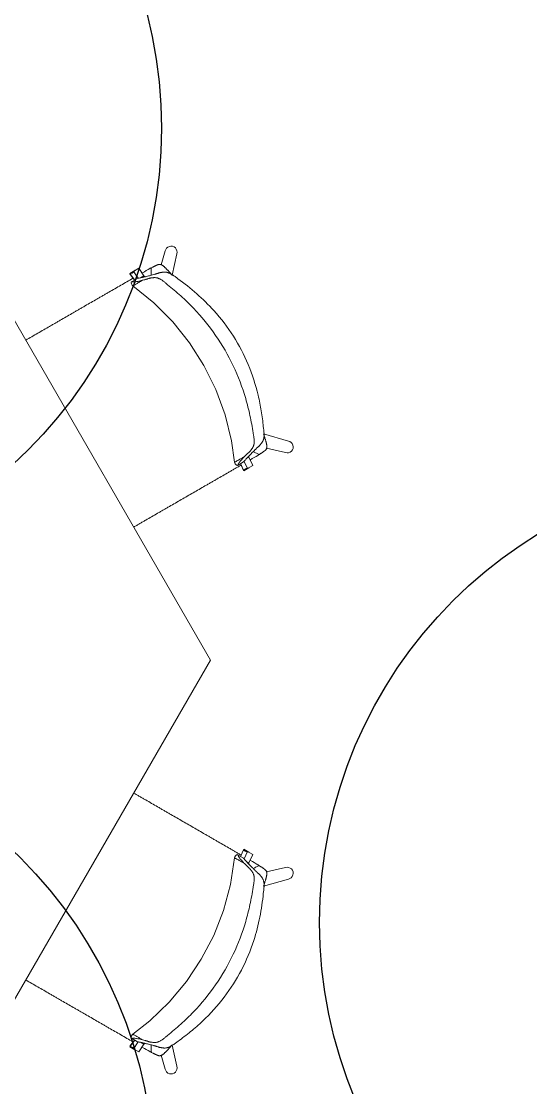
# Model space of a CAD drawing. Header units: millimetres. Extents: x 155920 to 295199, y -4084 to 97293.
# Drawn here: x 181293 to 182412, y 16972 to 19317 of the extents above; entities that cross this region are included whole.
import ezdxf

# ---------------------------------------------------------------- set-up
doc = ezdxf.new("R2010")
doc.units = ezdxf.units.MM
doc.header["$MEASUREMENT"] = 0
doc.layers.add('I-FURN', color=8, linetype='CONTINUOUS', lineweight=9)
doc.layers.add('Social Distancing', color=7, linetype='CONTINUOUS')

msp = doc.modelspace()

# ---------------------------------------------------------------- linework, layer by layer
at = {"layer": 'I-FURN'}
for p, q in [((181708.2, 17912.3), (181133.2, 18908.2)), ((181608.9, 18811.9), (181600.2, 18781.3)), ((181623.8, 18758.9), (181634.2, 18805.4)), ((181542.3, 18769.2), (181530.7, 18762.5)), ((181530.7, 18762.5), (181541.7, 18747.9)), ((181531.2, 18761.7), (181541.6, 18747.9)), ((181539.3, 18767.1), (181550.9, 18773.8)), ((181549.6, 18751.9), (181539.3, 18767.1)), ((181549.5, 18751.8), (181539.8, 18766.3)), ((181550.9, 18773.8), (181562, 18757.2)), ((181534.2, 18741.6), (181534.4, 18743.7)), ((181534.6, 18739.3), (181534.2, 18741.6)), ((181535.2, 18737.9), (181534.6, 18739.3)), ((181536.2, 18736.4), (181535.2, 18737.9)), ((181548, 18751.6), (181536.2, 18744.7)), ((181562, 18757.2), (181554.3, 18752.8)), ((181562.4, 18756.4), (181557.3, 18753.4)), ((181537.6, 18735), (181536.2, 18736.4)), ((181537.6, 18735), (181583.5, 18697.9)), ((181583.5, 18697.9), (181625.3, 18656)), ((181625.3, 18656), (181662.2, 18609.9)), ((181662.2, 18609.9), (181694, 18560)), ((181694, 18560), (181720.2, 18507)), ((181720.2, 18507), (181740.5, 18451.5)), ((181740.5, 18451.5), (181754.6, 18394.1)), ((181879.5, 18394), (181825, 18409.5)), ((181754.6, 18394.1), (181761.4, 18347.3)), ((181831.2, 18378), (181873, 18368.7)), ((181761.4, 18347.3), (181761.9, 18345.4)), ((181761.9, 18345.4), (181762.8, 18343.7)), ((181762.8, 18343.7), (181763.7, 18342.5)), ((181763.7, 18342.5), (181765.4, 18341.1)), ((181765.4, 18341.1), (181767.4, 18340.2)), ((181781, 18348), (181769.2, 18341.2)), ((181774.5, 18344.3), (181780.9, 18329.2)), ((181774.6, 18344.3), (181781.4, 18328.4)), ((181789.6, 18333.5), (181782, 18349.2)), ((181787.3, 18355.2), (181792.4, 18358.1)), ((181789.3, 18357.5), (181791.9, 18359)), ((181801.2, 18340.2), (181789.6, 18333.5)), ((181792.4, 18358.1), (181801.2, 18340.2)), ((181781.4, 18328.4), (181792.9, 18335.1)), ((181133.2, 16916.4), (181708.2, 17912.3)), ((181780.9, 17495.3), (181774.5, 17480.3)), ((181781.4, 17496.2), (181774.6, 17480.3)), ((181792.9, 17489.5), (181781.4, 17496.2)), ((181761.4, 17477.3), (181752.3, 17418.9)), ((181762, 17479.4), (181761.4, 17477.3)), ((181763.1, 17481.4), (181762, 17479.4)), ((181764.1, 17482.5), (181763.1, 17481.4)), ((181765.6, 17483.6), (181764.1, 17482.5)), ((181767.4, 17484.4), (181765.6, 17483.6)), ((181769.2, 17483.4), (181781, 17476.6)), ((181782, 17475.4), (181789.6, 17491)), ((181789.6, 17491), (181801.2, 17484.4)), ((181801.2, 17484.4), (181792.4, 17466.4)), ((181792.4, 17466.4), (181787.3, 17469.4)), ((181791.9, 17465.6), (181789.3, 17467.1)), ((181873, 17455.9), (181831.2, 17446.6)), ((181825, 17415.1), (181879.5, 17430.6)), ((181752.3, 17418.9), (181736.9, 17361.9)), ((181736.9, 17361.9), (181715.4, 17306.8)), ((181715.4, 17306.8), (181688.1, 17254.3)), ((181688.1, 17254.3), (181655.3, 17205.1)), ((181655.3, 17205.1), (181617.3, 17159.8)), ((181617.3, 17159.8), (181574.7, 17118.8)), ((181574.7, 17118.8), (181537.6, 17089.5)), ((181541.7, 17076.6), (181530.7, 17062)), ((181541.6, 17076.7), (181531.2, 17062.9)), ((181534.2, 17082.7), (181534.4, 17084.6)), ((181534.4, 17080.9), (181534.2, 17082.7)), ((181534.4, 17084.6), (181534.9, 17086)), ((181534.9, 17086), (181536, 17088)), ((181536, 17088), (181537.6, 17089.5)), ((181536.2, 17079.8), (181548, 17073)), ((181539.3, 17057.4), (181549.6, 17072.7)), ((181539.8, 17058.3), (181549.5, 17072.7)), ((181554.3, 17071.8), (181562, 17067.3)), ((181530.7, 17062), (181542.3, 17055.4)), ((181550.9, 17050.8), (181539.3, 17057.4)), ((181562, 17067.3), (181550.9, 17050.8)), ((181557.3, 17071.1), (181562.4, 17068.2)), ((181634.2, 17019.1), (181623.8, 17065.6)), ((181600.2, 17043.3), (181608.9, 17012.7))]:
    msp.add_line(p, q, dxfattribs=at)
for centre, start, end in [((181621.7, 18809.5), 341.9896, 169.6059), ((181877.1, 18381.1), 251.9662, 79.5824), ((181877.1, 17443.5), 280.4176, 108.0338), ((181621.7, 17015.1), 190.3941, 18.0104)]:
    msp.add_arc(centre, 13.1, start, end, dxfattribs=at)
for centre, major_axis, start_param, end_param in [((181527.2, 18779.5), (-8.7, 15.1), 2.819103, 3.398599), ((181527.6, 18778.7), (-8.7, 15.1), 2.819103, 3.398599), ((181538.7, 18786.2), (-8.7, 15.1), 2.819103, 2.902745), ((181793.8, 18317.6), (-8.7, 15.1), 6.026179, 6.605675), ((181794.3, 18316.8), (-8.7, 15.1), 6.026179, 6.605675), ((181793.8, 17506.9), (-8.7, -15.1), 5.960696, 6.540192), ((181794.3, 17507.8), (-8.7, -15.1), 5.960696, 6.540192), ((181527.2, 17045), (-8.7, -15.1), 2.884586, 3.464082), ((181527.6, 17045.9), (-8.7, -15.1), 2.884586, 3.464082), ((181538.7, 17038.4), (-8.7, -15.1), 3.380441, 3.464082)]:
    msp.add_ellipse(centre, major_axis=major_axis, ratio=0.978487, start_param=start_param, end_param=end_param, dxfattribs=at)
for points, knots in [([(181555.4, 18753), (181557.3, 18753.4), (181560.7, 18754.1), (181565.7, 18755.3), (181569.8, 18756.4), (181574.1, 18757.5), (181578.6, 18758.8), (181582.6, 18759.8), (181585.9, 18760.8), (181588.1, 18761.3), (181589.8, 18761.9), (181591.4, 18762.4), (181593, 18763), (181594.7, 18763.6), (181596, 18764), (181597.2, 18764.3), (181598.1, 18764.4), (181598.6, 18764.5), (181599, 18764.5), (181599.4, 18764.6), (181600, 18764.7), (181601, 18764.8), (181602.4, 18765), (181604.1, 18765.3), (181606, 18765.4), (181607.9, 18765.5), (181610, 18765.4), (181611.8, 18765.1), (181613.1, 18764.8), (181613.9, 18764.5), (181614.5, 18764.3), (181615.1, 18764.1), (181615.9, 18763.8), (181617.3, 18763.3), (181619.4, 18762.3), (181622, 18761), (181625.6, 18758.9), (181630.3, 18755.7), (181634.3, 18752.5), (181636.3, 18750.8)], [0, 0, 0, 0, 0.142857, 0.214286, 0.285714, 0.357143, 0.428571, 0.5, 0.535714, 0.571429, 0.589286, 0.607143, 0.642857, 0.660714, 0.678571, 0.696429, 0.705357, 0.709821, 0.714286, 0.71875, 0.723214, 0.732143, 0.75, 0.767857, 0.785714, 0.803571, 0.821429, 0.839286, 0.848214, 0.852679, 0.857143, 0.861607, 0.866071, 0.875, 0.892857, 0.910714, 0.928571, 0.964286, 1, 1, 1, 1]), ([(181578.6, 18775.1), (181578.2, 18772.7), (181577.6, 18768), (181577.5, 18762.5), (181577.8, 18759.4), (181577.8, 18758.5)], [0, 0, 0, 0, 0.02777778, 0.05555556, 0.06696683, 0.06696683, 0.06696683, 0.06696683]), ([(181578.6, 18775.1), (181579.6, 18775.6), (181581.1, 18776.4), (181582.8, 18777.2), (181583.8, 18777.7), (181584.5, 18778.1), (181585.3, 18778.4), (181586.2, 18778.9), (181587.3, 18779.4), (181588.4, 18779.9), (181589.2, 18780.3), (181589.7, 18780.5), (181590, 18780.7), (181590.4, 18780.8), (181590.9, 18781), (181591.7, 18781.3), (181592.9, 18781.7), (181594.2, 18782.1), (181595.5, 18782.4), (181596.8, 18782.4), (181598.3, 18782.2), (181599.6, 18781.9), (181600.6, 18781.4), (181601.3, 18781.1), (181602, 18780.7), (181602.9, 18780.1), (181604.1, 18779.2), (181605.5, 18778.1), (181606.9, 18776.8), (181608.2, 18775.6), (181609.4, 18774.5), (181610.6, 18773.3), (181611.8, 18772.1), (181613.1, 18770.7), (181614.8, 18768.9), (181617.9, 18765.6), (181620.5, 18762.7), (181622.1, 18761)], [0, 0, 0, 0, 0.0625, 0.09375, 0.109375, 0.125, 0.140625, 0.15625, 0.1875, 0.21875, 0.234375, 0.242188, 0.25, 0.257812, 0.265625, 0.28125, 0.3125, 0.34375, 0.375, 0.40625, 0.4375, 0.46875, 0.484375, 0.5, 0.515625, 0.53125, 0.5625, 0.59375, 0.625, 0.65625, 0.6875, 0.71875, 0.75, 0.78125, 0.8125, 0.875, 1, 1, 1, 1]), ([(181301.8, 18615.5), (181301.9, 18615.6), (181306.4, 18618.2), (181315.3, 18623.4), (181328.6, 18631), (181341.7, 18638.6), (181352.6, 18644.9), (181361.3, 18649.9), (181368, 18653.7), (181374.6, 18657.6), (181383.2, 18662.6), (181394, 18668.8), (181404.6, 18674.9), (181413.3, 18679.9), (181419.8, 18683.7), (181426.4, 18687.5), (181435, 18692.5), (181445.8, 18698.7), (181456.6, 18704.9), (181465.4, 18710), (181472, 18713.8), (181478.6, 18717.6), (181487.4, 18722.7), (181498.2, 18728.9), (181511.2, 18736.5), (181524.6, 18744.2), (181533.9, 18749.5), (181538.7, 18752.3), (181539.1, 18752.6)], [-0.751114, -0.751114, -0.751114, -0.751114, -0.75, -0.7142857, -0.6785714, -0.6428571, -0.6071429, -0.5892857, -0.5714286, -0.5535714, -0.5357143, -0.5, -0.4642857, -0.4464286, -0.4285714, -0.4107143, -0.3928571, -0.3571429, -0.3214286, -0.3035714, -0.2857143, -0.2678571, -0.25, -0.2142857, -0.1785714, -0.1428571, -0.1071429, -0.103964, -0.103964, -0.103964, -0.103964]), ([(181537.6, 18735), (181537.6, 18735), (181537.7, 18735.1), (181538.1, 18735.4), (181538.9, 18735.8), (181540.6, 18736.8), (181544, 18738.8), (181550.3, 18742.4), (181555.9, 18745.6), (181559.2, 18747.5)], [0.3374293, 0.3374293, 0.3374293, 0.3374293, 0.3888889, 0.4444444, 0.5138889, 0.5833333, 0.7222222, 0.8611111, 1, 1, 1, 1]), ([(181613.7, 18737.7), (181611.9, 18739.5), (181608.2, 18742.8), (181603.9, 18746.1), (181600.5, 18748.3), (181598.1, 18749.8), (181596.1, 18750.8), (181594.7, 18751.4), (181593.9, 18751.7), (181593.4, 18751.9), (181592.8, 18752.1), (181592.1, 18752.4), (181590.8, 18752.8), (181589, 18753.1), (181586.9, 18753.3), (181584.9, 18753.3), (181583, 18753.1), (181581.3, 18752.9), (181579.9, 18752.8), (181578.9, 18752.7), (181578.4, 18752.6), (181578, 18752.6), (181577.6, 18752.5), (181577.1, 18752.5), (181576.3, 18752.4), (181575.3, 18752.2), (181574.1, 18751.9), (181572.6, 18751.4), (181571.3, 18750.9), (181569.9, 18750.3), (181568.7, 18750), (181567.5, 18749.7), (181565.9, 18749.3), (181563.1, 18748.5), (181560.7, 18747.9), (181559.2, 18747.5)], [0, 0, 0, 0, 0.0625, 0.125, 0.15625, 0.1875, 0.21875, 0.234375, 0.242188, 0.25, 0.257812, 0.265625, 0.28125, 0.3125, 0.34375, 0.375, 0.40625, 0.4375, 0.46875, 0.484375, 0.492188, 0.5, 0.507812, 0.515625, 0.53125, 0.5625, 0.59375, 0.625, 0.6875, 0.71875, 0.75, 0.78125, 0.8125, 0.875, 1, 1, 1, 1]), ([(181565, 18755.2), (181564.5, 18755.4), (181563.6, 18755.9), (181562.8, 18756.2), (181562.4, 18756.4)], [-0.5281276, -0.5281276, -0.5281276, -0.5281276, -0.3333333, -0.1189454, -0.1189454, -0.1189454, -0.1189454]), ([(181801.9, 18411.9), (181800.1, 18424.6), (181795.6, 18450), (181783, 18499.9), (181760.1, 18560.3), (181721.4, 18627.4), (181680.6, 18677.4), (181643.6, 18713.3), (181623.9, 18729.8), (181613.7, 18737.7)], [-1, -1, -1, -1, -0.9, -0.8, -0.6, -0.4, -0.2, -0.1, 0, 0, 0, 0]), ([(181636.3, 18750.8), (181650.8, 18740.6), (181678.6, 18718.7), (181720.8, 18677.3), (181760.4, 18625.7), (181793.1, 18562.7), (181811.2, 18506.4), (181820.5, 18460.1), (181823.4, 18436.7), (181824.4, 18424.9)], [-1, -1, -1, -1, -0.863636, -0.727273, -0.545455, -0.363636, -0.181818, -0.090909, 0, 0, 0, 0]), ([(181783, 18359.7), (181784.2, 18360.9), (181785.9, 18362.7), (181787.9, 18364.7), (181789.1, 18365.9), (181790, 18366.8), (181790.9, 18367.6), (181792, 18368.6), (181793.1, 18369.5), (181794.3, 18370.5), (181795.1, 18371.3), (181795.8, 18372.2), (181796.4, 18372.8), (181796.6, 18373.2), (181796.9, 18373.5), (181797.1, 18373.9), (181797.4, 18374.3), (181798, 18375), (181798.8, 18376.2), (181799.9, 18377.6), (181800.9, 18379.2), (181801.9, 18380.9), (181802.8, 18382.7), (181803.4, 18384.5), (181803.7, 18385.8), (181803.9, 18386.5), (181804, 18387.1), (181804.1, 18387.8), (181804.2, 18388.6), (181804.3, 18390.1), (181804.4, 18392.3), (181804.4, 18395.1), (181804.2, 18399.2), (181803.5, 18404.6), (181802.5, 18409.4), (181801.9, 18411.9)], [0, 0, 0, 0, 0.125, 0.1875, 0.21875, 0.25, 0.28125, 0.3125, 0.375, 0.40625, 0.4375, 0.46875, 0.484375, 0.492188, 0.5, 0.507812, 0.515625, 0.53125, 0.5625, 0.59375, 0.625, 0.65625, 0.6875, 0.71875, 0.734375, 0.742188, 0.75, 0.757812, 0.765625, 0.78125, 0.8125, 0.84375, 0.875, 0.9375, 1, 1, 1, 1]), ([(181824.4, 18424.9), (181824.9, 18422.3), (181825.7, 18417.3), (181826.1, 18411.6), (181826.1, 18407.4), (181826, 18404.5), (181825.8, 18402.2), (181825.5, 18400.7), (181825.4, 18399.8), (181825.3, 18399.2), (181825.2, 18398.6), (181825, 18397.8), (181824.6, 18396.5), (181823.9, 18394.8), (181823, 18393), (181822, 18391.3), (181820.9, 18389.8), (181819.8, 18388.4), (181818.9, 18387.3), (181818.3, 18386.5), (181818, 18386.1), (181817.7, 18385.7), (181817.5, 18385.4), (181817.1, 18385), (181816.6, 18384.3), (181815.7, 18383.4), (181814.7, 18382.4), (181813.4, 18381.3), (181812.1, 18380.2), (181810.8, 18379.1), (181809.8, 18378.2), (181808.9, 18377.2), (181807.6, 18376), (181805.4, 18373.9), (181802.5, 18370.9), (181799.2, 18367.6), (181796.1, 18364.5), (181793.1, 18361.5), (181790.4, 18358.7), (181788, 18356.1), (181786.6, 18354.4), (181785.9, 18353.7)], [0, 0, 0, 0, 0.035714, 0.071429, 0.089286, 0.107143, 0.125, 0.133929, 0.138393, 0.142857, 0.147321, 0.151786, 0.160714, 0.178571, 0.196429, 0.214286, 0.232143, 0.25, 0.267857, 0.276786, 0.28125, 0.285714, 0.290179, 0.294643, 0.303571, 0.321429, 0.339286, 0.357143, 0.392857, 0.410714, 0.428571, 0.446429, 0.464286, 0.5, 0.571429, 0.642857, 0.714286, 0.785714, 0.857143, 0.928571, 1, 1, 1, 1]), ([(181825.2, 18409.2), (181826, 18406.9), (181827.1, 18403.3), (181828.5, 18398.9), (181829.2, 18396.5), (181829.7, 18394.7), (181830.1, 18393), (181830.6, 18391.4), (181831, 18389.8), (181831.4, 18388.1), (181831.7, 18386.2), (181832, 18384.4), (181832.2, 18383), (181832.2, 18381.9), (181832.2, 18381.1), (181832.2, 18380.3), (181832.1, 18379.2), (181831.8, 18377.9), (181831.2, 18376.6), (181830.4, 18375.4), (181829.6, 18374.4), (181828.6, 18373.4), (181827.7, 18372.7), (181827, 18372.1), (181826.6, 18371.8), (181826.2, 18371.6), (181825.9, 18371.3), (181825.5, 18371), (181824.8, 18370.5), (181823.8, 18369.8), (181822.8, 18369.1), (181821.9, 18368.5), (181821.3, 18368.1), (181820.6, 18367.6), (181819.7, 18367), (181818, 18365.9), (181816.6, 18365), (181815.7, 18364.4)], [0, 0, 0, 0, 0.125, 0.1875, 0.21875, 0.25, 0.28125, 0.3125, 0.34375, 0.375, 0.40625, 0.4375, 0.46875, 0.484375, 0.5, 0.515625, 0.53125, 0.5625, 0.59375, 0.625, 0.65625, 0.6875, 0.71875, 0.734375, 0.742188, 0.75, 0.757812, 0.765625, 0.78125, 0.8125, 0.84375, 0.859375, 0.875, 0.890625, 0.90625, 0.9375, 1, 1, 1, 1]), ([(181802.2, 18371.2), (181802.5, 18371), (181804.7, 18369.5), (181809.1, 18367.1), (181813.4, 18365.2), (181815.7, 18364.4)], [0.93933321, 0.93933321, 0.93933321, 0.93933321, 0.94444444, 0.97222222, 1, 1, 1, 1]), ([(181776.5, 18341.5), (181775.9, 18341.2), (181773.1, 18339.5), (181768, 18336.6), (181761.2, 18332.7), (181754.5, 18328.8), (181745.8, 18323.8), (181735.1, 18317.6), (181724.5, 18311.5), (181715.9, 18306.5), (181709.4, 18302.8), (181702.7, 18298.9), (181694.1, 18293.9), (181683.3, 18287.7), (181670.4, 18280.3), (181657.3, 18272.7), (181644.1, 18265.1), (181631.2, 18257.6), (181620.3, 18251.4), (181611.6, 18246.3), (181605, 18242.5), (181598.4, 18238.7), (181589.7, 18233.7), (181578.9, 18227.4), (181568.1, 18221.2), (181559.4, 18216.2), (181552.8, 18212.4), (181546.2, 18208.5), (181541.7, 18205.9), (181539.3, 18204.6), (181539.2, 18204.5)], [-0.8977274, -0.8977274, -0.8977274, -0.8977274, -0.8928571, -0.875, -0.8571429, -0.8392857, -0.8214286, -0.7857143, -0.75, -0.7321429, -0.7142857, -0.6964286, -0.6785714, -0.6428571, -0.6071429, -0.5714286, -0.5357143, -0.5, -0.4642857, -0.4464286, -0.4285714, -0.4107143, -0.3928571, -0.3571429, -0.3214286, -0.3035714, -0.2857143, -0.2678571, -0.25, -0.2485148, -0.2485148, -0.2485148, -0.2485148]), ([(181783, 18359.7), (181780.4, 18358.2), (181775.8, 18355.5), (181770.3, 18352.4), (181766.2, 18350), (181763.9, 18348.7), (181762.6, 18347.9), (181762, 18347.6), (181761.6, 18347.3), (181761.4, 18347.3), (181761.4, 18347.3)], [0, 0, 0, 0, 0.1111111, 0.2222222, 0.3333333, 0.4444444, 0.5, 0.5555556, 0.6111111, 0.6625707, 0.6625707, 0.6625707, 0.6625707]), ([(181785.6, 18353.3), (181784.8, 18352.4), (181783.2, 18350.6), (181781.7, 18348.9), (181781, 18348)], [0.0567824, 0.0567824, 0.0567824, 0.0567824, 0.5, 1, 1, 1, 1]), ([(181792.3, 18358.1), (181792.4, 18358.5), (181792.5, 18359.5), (181792.6, 18360.4), (181792.6, 18360.9)], [-0.8741323, -0.8741323, -0.8741323, -0.8741323, -0.6666667, -0.4718724, -0.4718724, -0.4718724, -0.4718724]), ([(181539.1, 17620.1), (181539.3, 17620), (181541.7, 17618.6), (181546.2, 17616), (181552.8, 17612.2), (181559.4, 17608.4), (181568.1, 17603.4), (181578.9, 17597.1), (181589.7, 17590.9), (181598.4, 17585.9), (181605, 17582.1), (181611.6, 17578.2), (181620.3, 17573.2), (181631.2, 17566.9), (181644.1, 17559.5), (181657.3, 17551.9), (181670.4, 17544.3), (181683.3, 17536.9), (181694.1, 17530.6), (181702.7, 17525.6), (181709.4, 17521.8), (181715.9, 17518), (181724.5, 17513.1), (181735.1, 17507), (181745.8, 17500.8), (181754.5, 17495.7), (181761.2, 17491.9), (181768, 17487.9), (181773.1, 17485), (181775.9, 17483.4), (181776.5, 17483)], [-0.7515277, -0.7515277, -0.7515277, -0.7515277, -0.75, -0.7321429, -0.7142857, -0.6964286, -0.6785714, -0.6428571, -0.6071429, -0.5892857, -0.5714286, -0.5535714, -0.5357143, -0.5, -0.4642857, -0.4285714, -0.3928571, -0.3571429, -0.3214286, -0.3035714, -0.2857143, -0.2678571, -0.25, -0.2142857, -0.1785714, -0.1607143, -0.1428571, -0.125, -0.1071429, -0.1022726, -0.1022726, -0.1022726, -0.1022726]), ([(181761.4, 17477.3), (181761.4, 17477.3), (181761.6, 17477.2), (181762, 17477), (181762.8, 17476.5), (181764.5, 17475.5), (181767.9, 17473.6), (181774.1, 17470), (181779.8, 17466.7), (181783, 17464.8)], [0.3374293, 0.3374293, 0.3374293, 0.3374293, 0.3888889, 0.4444444, 0.5138889, 0.5833333, 0.7222222, 0.8611111, 1, 1, 1, 1]), ([(181785.9, 17470.9), (181787.2, 17469.4), (181789.5, 17466.8), (181793.1, 17463.1), (181796.1, 17460), (181799.2, 17456.9), (181802.5, 17453.7), (181805.4, 17450.7), (181807.9, 17448.3), (181809.5, 17446.7), (181810.8, 17445.5), (181812.1, 17444.4), (181813.4, 17443.3), (181814.7, 17442.1), (181815.7, 17441.2), (181816.6, 17440.3), (181817.1, 17439.6), (181817.5, 17439.1), (181817.7, 17438.8), (181818, 17438.5), (181818.3, 17438), (181818.9, 17437.3), (181819.8, 17436.2), (181820.9, 17434.8), (181822, 17433.3), (181823, 17431.6), (181823.9, 17429.8), (181824.6, 17428), (181825, 17426.7), (181825.2, 17425.9), (181825.3, 17425.3), (181825.4, 17424.7), (181825.5, 17423.9), (181825.8, 17422.3), (181826, 17420.1), (181826.1, 17417.1), (181826.1, 17413), (181825.7, 17407.3), (181824.9, 17402.3), (181824.4, 17399.7)], [0, 0, 0, 0, 0.142857, 0.214286, 0.285714, 0.357143, 0.428571, 0.5, 0.535714, 0.571429, 0.589286, 0.607143, 0.642857, 0.660714, 0.678571, 0.696429, 0.705357, 0.709821, 0.714286, 0.71875, 0.723214, 0.732143, 0.75, 0.767857, 0.785714, 0.803571, 0.821429, 0.839286, 0.848214, 0.852679, 0.857143, 0.861607, 0.866071, 0.875, 0.892857, 0.910714, 0.928571, 0.964286, 1, 1, 1, 1]), ([(181801.9, 17412.7), (181802.5, 17415.2), (181803.5, 17420), (181804.2, 17425.4), (181804.4, 17429.4), (181804.4, 17432.3), (181804.3, 17434.5), (181804.2, 17436), (181804.1, 17436.8), (181804, 17437.4), (181803.9, 17438), (181803.7, 17438.8), (181803.4, 17440.1), (181802.8, 17441.8), (181801.9, 17443.7), (181800.9, 17445.4), (181799.9, 17447), (181798.8, 17448.4), (181798, 17449.5), (181797.4, 17450.3), (181797.1, 17450.7), (181796.9, 17451), (181796.6, 17451.3), (181796.4, 17451.7), (181795.8, 17452.4), (181795.1, 17453.2), (181794.3, 17454.1), (181793.1, 17455.1), (181792, 17456), (181790.9, 17457), (181790, 17457.8), (181789.1, 17458.7), (181787.9, 17459.9), (181785.9, 17461.9), (181784.2, 17463.7), (181783, 17464.8)], [0, 0, 0, 0, 0.0625, 0.125, 0.15625, 0.1875, 0.21875, 0.234375, 0.242188, 0.25, 0.257812, 0.265625, 0.28125, 0.3125, 0.34375, 0.375, 0.40625, 0.4375, 0.46875, 0.484375, 0.492188, 0.5, 0.507812, 0.515625, 0.53125, 0.5625, 0.59375, 0.625, 0.6875, 0.71875, 0.75, 0.78125, 0.8125, 0.875, 1, 1, 1, 1]), ([(181792.6, 17463.7), (181792.6, 17464.1), (181792.5, 17465.1), (181792.4, 17466), (181792.3, 17466.4)], [-0.5281276, -0.5281276, -0.5281276, -0.5281276, -0.3333333, -0.1258677, -0.1258677, -0.1258677, -0.1258677]), ([(181815.7, 17460.1), (181813.4, 17459.3), (181809.1, 17457.4), (181804.7, 17455), (181802.5, 17453.6), (181802.2, 17453.4)], [0, 0, 0, 0, 0.02777778, 0.05555556, 0.06066679, 0.06066679, 0.06066679, 0.06066679]), ([(181815.7, 17460.1), (181816.6, 17459.6), (181818, 17458.6), (181819.7, 17457.6), (181820.6, 17457), (181821.3, 17456.5), (181821.9, 17456.1), (181822.8, 17455.5), (181823.8, 17454.8), (181824.8, 17454.1), (181825.5, 17453.6), (181825.9, 17453.2), (181826.2, 17453), (181826.6, 17452.8), (181827, 17452.5), (181827.7, 17451.9), (181828.6, 17451.1), (181829.6, 17450.2), (181830.4, 17449.2), (181831.2, 17448), (181831.8, 17446.6), (181832.1, 17445.4), (181832.2, 17444.3), (181832.2, 17443.5), (181832.2, 17442.7), (181832.2, 17441.6), (181832, 17440.1), (181831.7, 17438.4), (181831.4, 17436.5), (181831, 17434.7), (181830.6, 17433.1), (181830.1, 17431.6), (181829.7, 17429.9), (181829.2, 17428.1), (181828.5, 17425.7), (181827.1, 17421.3), (181826, 17417.7), (181825.2, 17415.4)], [0, 0, 0, 0, 0.0625, 0.09375, 0.109375, 0.125, 0.140625, 0.15625, 0.1875, 0.21875, 0.234375, 0.242188, 0.25, 0.257812, 0.265625, 0.28125, 0.3125, 0.34375, 0.375, 0.40625, 0.4375, 0.46875, 0.484375, 0.5, 0.515625, 0.53125, 0.5625, 0.59375, 0.625, 0.65625, 0.6875, 0.71875, 0.75, 0.78125, 0.8125, 0.875, 1, 1, 1, 1]), ([(181613.7, 17086.8), (181623.9, 17094.7), (181643.6, 17111.3), (181680.6, 17147.2), (181721.4, 17197.2), (181760.1, 17264.3), (181783, 17324.6), (181795.6, 17374.6), (181800.1, 17399.9), (181801.9, 17412.7)], [-1, -1, -1, -1, -0.9, -0.8, -0.6, -0.4, -0.2, -0.1, 0, 0, 0, 0]), ([(181824.4, 17399.7), (181822.9, 17382), (181817.8, 17347), (181803.1, 17289.8), (181778.2, 17229.7), (181739.9, 17169.8), (181700.2, 17126), (181664.8, 17094.8), (181646, 17080.6), (181636.3, 17073.8)], [-1, -1, -1, -1, -0.863636, -0.727273, -0.545455, -0.363636, -0.181818, -0.090909, 0, 0, 0, 0]), ([(181539.1, 17072), (181538.7, 17072.2), (181533.9, 17075), (181524.6, 17080.4), (181511.2, 17088.1), (181498.2, 17095.6), (181487.4, 17101.9), (181478.6, 17106.9), (181472, 17110.8), (181465.4, 17114.6), (181456.6, 17119.6), (181445.8, 17125.9), (181435, 17132.1), (181426.4, 17137.1), (181419.8, 17140.9), (181413.3, 17144.7), (181404.6, 17149.6), (181394, 17155.8), (181383.2, 17162), (181374.6, 17167), (181368, 17170.8), (181361.3, 17174.6), (181352.6, 17179.7), (181341.7, 17186), (181328.6, 17193.5), (181315.3, 17201.2), (181306.4, 17206.4), (181301.9, 17208.9), (181301.8, 17209)], [-0.896036, -0.896036, -0.896036, -0.896036, -0.8928571, -0.8571429, -0.8214286, -0.7857143, -0.75, -0.7321429, -0.7142857, -0.6964286, -0.6785714, -0.6428571, -0.6071429, -0.5892857, -0.5714286, -0.5535714, -0.5357143, -0.5, -0.4642857, -0.4464286, -0.4285714, -0.4107143, -0.3928571, -0.3571429, -0.3214286, -0.2857143, -0.25, -0.2489174, -0.2489174, -0.2489174, -0.2489174]), ([(181559.2, 17077.1), (181556.6, 17078.6), (181551.9, 17081.2), (181546.4, 17084.4), (181542.3, 17086.8), (181540, 17088.1), (181538.7, 17088.8), (181538.1, 17089.2), (181537.7, 17089.5), (181537.6, 17089.5), (181537.6, 17089.5)], [0, 0, 0, 0, 0.1111111, 0.2222222, 0.3333333, 0.4444444, 0.5, 0.5555556, 0.6111111, 0.6625707, 0.6625707, 0.6625707, 0.6625707]), ([(181636.3, 17073.8), (181634.3, 17072.1), (181630.3, 17068.9), (181625.6, 17065.7), (181622, 17063.6), (181619.4, 17062.2), (181617.3, 17061.3), (181615.9, 17060.7), (181615.1, 17060.4), (181614.5, 17060.2), (181613.9, 17060), (181613.1, 17059.8), (181611.8, 17059.5), (181610, 17059.2), (181607.9, 17059.1), (181606, 17059.1), (181604.1, 17059.3), (181602.4, 17059.6), (181601, 17059.8), (181600, 17059.9), (181599.4, 17060), (181599, 17060), (181598.6, 17060.1), (181598.1, 17060.2), (181597.2, 17060.3), (181596, 17060.6), (181594.7, 17061), (181593, 17061.5), (181591.4, 17062.1), (181589.8, 17062.7), (181588.5, 17063.1), (181587.2, 17063.5), (181585.5, 17063.9), (181582.6, 17064.7), (181578.6, 17065.8), (181574.1, 17067), (181569.8, 17068.2), (181565.7, 17069.2), (181561.9, 17070.2), (181558.4, 17070.9), (181556.3, 17071.4), (181555.4, 17071.5)], [0, 0, 0, 0, 0.035714, 0.071429, 0.089286, 0.107143, 0.125, 0.133929, 0.138393, 0.142857, 0.147321, 0.151786, 0.160714, 0.178571, 0.196429, 0.214286, 0.232143, 0.25, 0.267857, 0.276786, 0.28125, 0.285714, 0.290179, 0.294643, 0.303571, 0.321429, 0.339286, 0.357143, 0.392857, 0.410714, 0.428571, 0.446429, 0.464286, 0.5, 0.571429, 0.642857, 0.714286, 0.785714, 0.857143, 0.928571, 1, 1, 1, 1]), ([(181559.2, 17077.1), (181560.7, 17076.7), (181563.1, 17076.1), (181565.9, 17075.3), (181567.5, 17074.9), (181568.7, 17074.6), (181569.9, 17074.2), (181571.3, 17073.7), (181572.6, 17073.2), (181574.1, 17072.7), (181575.3, 17072.4), (181576.3, 17072.2), (181577.1, 17072.1), (181577.6, 17072), (181578, 17072), (181578.4, 17072), (181578.9, 17071.9), (181579.9, 17071.8), (181581.3, 17071.6), (181583, 17071.4), (181584.9, 17071.3), (181586.9, 17071.3), (181589, 17071.5), (181590.8, 17071.8), (181592.1, 17072.2), (181592.8, 17072.4), (181593.4, 17072.6), (181593.9, 17072.9), (181594.7, 17073.2), (181596.1, 17073.8), (181598.1, 17074.8), (181600.5, 17076.2), (181603.9, 17078.4), (181608.2, 17081.8), (181611.9, 17085), (181613.7, 17086.8)], [0, 0, 0, 0, 0.125, 0.1875, 0.21875, 0.25, 0.28125, 0.3125, 0.375, 0.40625, 0.4375, 0.46875, 0.484375, 0.492188, 0.5, 0.507812, 0.515625, 0.53125, 0.5625, 0.59375, 0.625, 0.65625, 0.6875, 0.71875, 0.734375, 0.742188, 0.75, 0.757812, 0.765625, 0.78125, 0.8125, 0.84375, 0.875, 0.9375, 1, 1, 1, 1]), ([(181562.4, 17068.2), (181562.8, 17068.3), (181563.6, 17068.7), (181564.5, 17069.1), (181565, 17069.3)], [-0.8810546, -0.8810546, -0.8810546, -0.8810546, -0.6666667, -0.4718724, -0.4718724, -0.4718724, -0.4718724]), ([(181577.8, 17066.1), (181577.8, 17065.2), (181577.5, 17062.1), (181577.6, 17056.6), (181578.2, 17051.9), (181578.6, 17049.4)], [0.93303317, 0.93303317, 0.93303317, 0.93303317, 0.94444444, 0.97222222, 1, 1, 1, 1]), ([(181622.1, 17063.6), (181620.5, 17061.8), (181617.9, 17059), (181614.8, 17055.7), (181613.1, 17053.8), (181611.8, 17052.5), (181610.6, 17051.2), (181609.4, 17050.1), (181608.2, 17049), (181606.9, 17047.7), (181605.5, 17046.5), (181604.1, 17045.3), (181602.9, 17044.5), (181602, 17043.9), (181601.3, 17043.5), (181600.6, 17043.1), (181599.6, 17042.7), (181598.3, 17042.3), (181596.8, 17042.1), (181595.5, 17042.2), (181594.2, 17042.4), (181592.9, 17042.8), (181591.7, 17043.2), (181590.9, 17043.6), (181590.4, 17043.8), (181590, 17043.9), (181589.7, 17044.1), (181589.2, 17044.3), (181588.4, 17044.6), (181587.3, 17045.2), (181586.2, 17045.7), (181585.3, 17046.1), (181584.5, 17046.5), (181583.8, 17046.8), (181582.8, 17047.3), (181581.1, 17048.2), (181579.6, 17048.9), (181578.6, 17049.4)], [0, 0, 0, 0, 0.125, 0.1875, 0.21875, 0.25, 0.28125, 0.3125, 0.34375, 0.375, 0.40625, 0.4375, 0.46875, 0.484375, 0.5, 0.515625, 0.53125, 0.5625, 0.59375, 0.625, 0.65625, 0.6875, 0.71875, 0.734375, 0.742188, 0.75, 0.757812, 0.765625, 0.78125, 0.8125, 0.84375, 0.859375, 0.875, 0.890625, 0.90625, 0.9375, 1, 1, 1, 1])]:
    msp.add_open_spline(points, degree=3, knots=knots, dxfattribs=at)
for points in [[(181558.8, 18763.9), (181564.4, 18767.2), (181569.9, 18770.3), (181575.2, 18773.4)], [(181575.2, 18773.4), (181575.8, 18773.7), (181576.9, 18774.3), (181578, 18774.8), (181578.6, 18775.1)], [(181624.6, 18758.1), (181623.7, 18759.1), (181622.9, 18760), (181622.1, 18761)], [(181622.1, 18761), (181622.9, 18760), (181623.7, 18759.1), (181624.5, 18758.2)], [(181536.2, 18744.7), (181535.7, 18744.5), (181535, 18744.1), (181534.4, 18743.7), (181534.3, 18743.7), (181534.7, 18743.9), (181535, 18744.1)], [(181559.2, 18747.5), (181557.1, 18747), (181553.3, 18746), (181548.2, 18744.9), (181543.8, 18744.2), (181540.2, 18743.8), (181537.6, 18744), (181536.5, 18744.5), (181536.2, 18744.7)], [(181548, 18751.6), (181549.1, 18751.8), (181551.5, 18752.2), (181554, 18752.7), (181555.4, 18753)], [(181812.5, 18362.3), (181807.2, 18359.2), (181801.7, 18356.1), (181796.1, 18352.8)], [(181815.7, 18364.4), (181815.2, 18364.1), (181814.1, 18363.4), (181813.1, 18362.7), (181812.5, 18362.3)], [(181768, 18340.5), (181767.7, 18340.4), (181767.3, 18340.1), (181767.4, 18340.2), (181768, 18340.5), (181768.7, 18340.9), (181769.2, 18341.2)], [(181769.2, 18341.2), (181769.1, 18341.7), (181769.3, 18342.8), (181770.4, 18345.2), (181772.4, 18348.1), (181775.3, 18351.5), (181778.8, 18355.4), (181781.6, 18358.3), (181783, 18359.7)], [(181769.2, 17483.4), (181768.7, 17483.7), (181768, 17484.1), (181767.4, 17484.4), (181767.3, 17484.5), (181767.7, 17484.2), (181768, 17484)], [(181783, 17464.8), (181781.6, 17466.3), (181778.8, 17469.2), (181775.3, 17473.1), (181772.4, 17476.5), (181770.4, 17479.4), (181769.3, 17481.8), (181769.1, 17482.9), (181769.2, 17483.4)], [(181781, 17476.6), (181781.7, 17475.7), (181783.3, 17473.9), (181785, 17471.9), (181785.9, 17470.9)], [(181796.4, 17471.5), (181802, 17468.3), (181807.3, 17465.3), (181812.5, 17462.2)], [(181812.5, 17462.2), (181813.1, 17461.9), (181814.1, 17461.2), (181815.2, 17460.5), (181815.7, 17460.1)], [(181535, 17080.5), (181534.7, 17080.7), (181534.3, 17080.9), (181534.4, 17080.8), (181535, 17080.5), (181535.7, 17080.1), (181536.2, 17079.8)], [(181536.2, 17079.8), (181536.5, 17080.1), (181537.6, 17080.5), (181540.2, 17080.8), (181543.8, 17080.4), (181548.2, 17079.6), (181553.3, 17078.6), (181557.1, 17077.6), (181559.2, 17077.1)], [(181555.4, 17071.5), (181554, 17071.8), (181551.5, 17072.4), (181549.1, 17072.8), (181548, 17073)], [(181575.2, 17051.2), (181569.9, 17054.2), (181564.4, 17057.4), (181558.8, 17060.6)], [(181578.6, 17049.4), (181578, 17049.7), (181576.9, 17050.3), (181575.8, 17050.9), (181575.2, 17051.2)], [(181624.5, 17066.4), (181623.7, 17065.5), (181622.9, 17064.5), (181622.1, 17063.6)], [(181622.1, 17063.6), (181622.9, 17064.6), (181623.7, 17065.5), (181624.6, 17066.4)]]:
    msp.add_open_spline(points, degree=3, dxfattribs=at)
at = {"layer": 'Social Distancing'}
for centre in [(180600.4, 19081.7), (182948.1, 17335.1), (180583.5, 16770)]:
    msp.add_circle(centre, 1000, dxfattribs=at)

doc.saveas('drawing.dxf')
